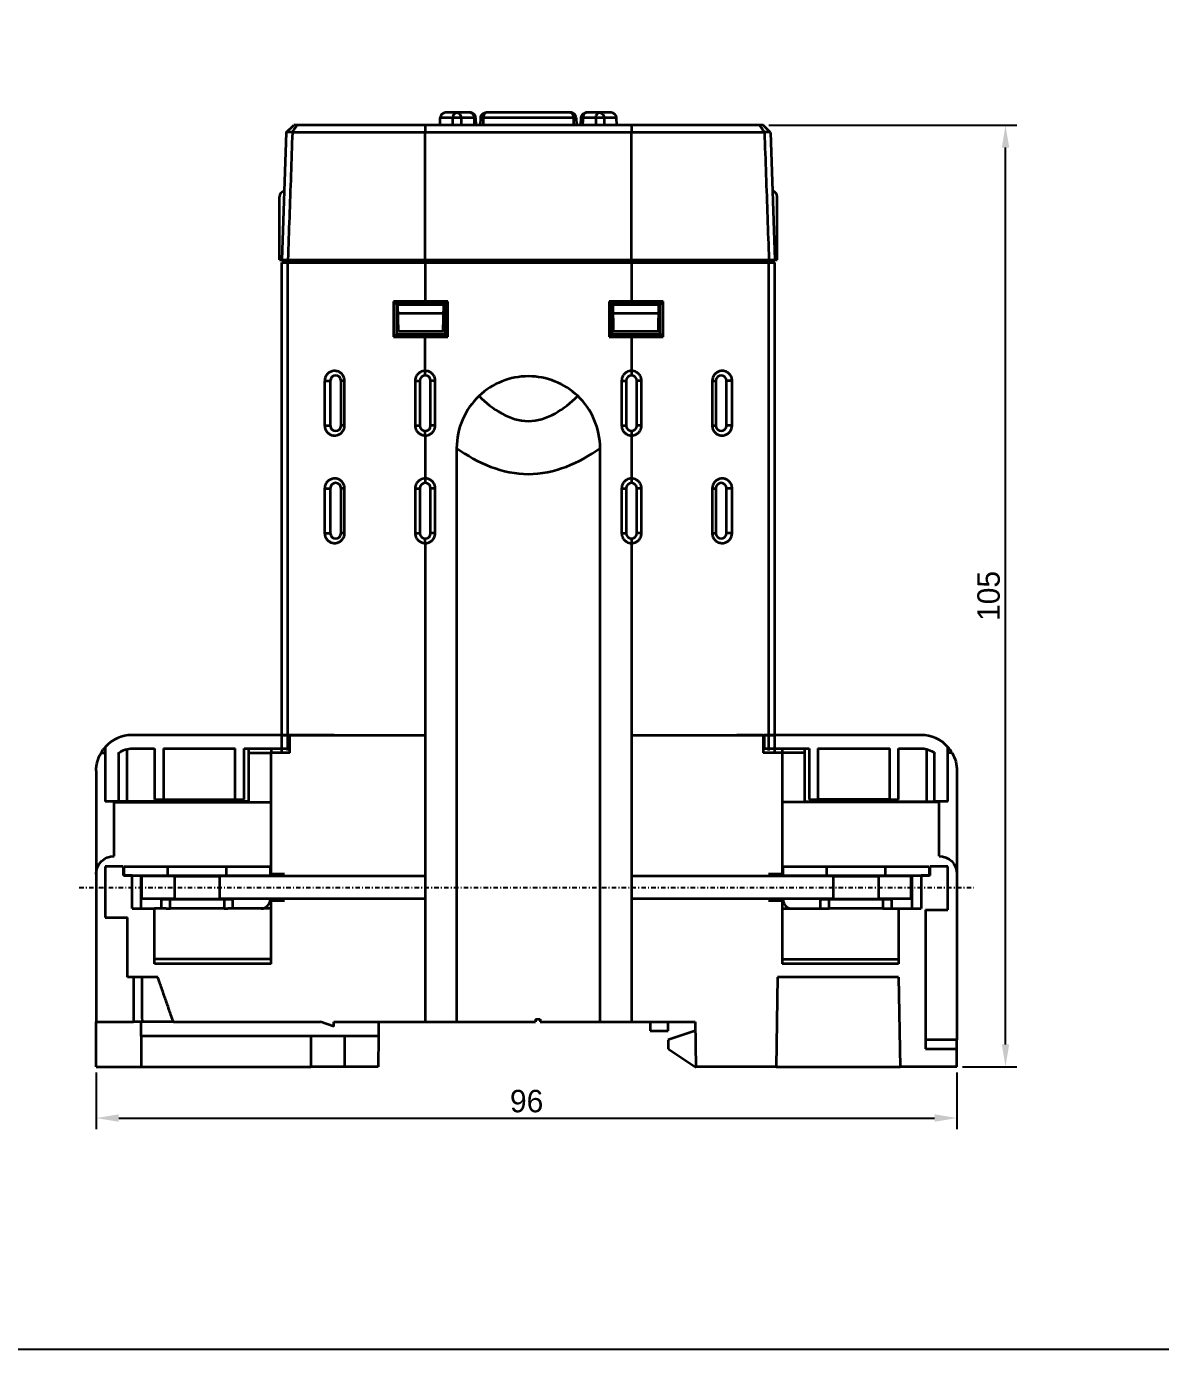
# Model space of a CAD drawing. Header units: millimetres. Extents: x 46 to 886, y 51 to 632.
# Drawn here: x 602.6 to 729.1, y 50.7 to 198.3 of the extents above; entities that cross this region are included whole.
import ezdxf

# ---------------------------------------------------------------- set-up
doc = ezdxf.new("R2010")
doc.units = ezdxf.units.MM
doc.linetypes.add('CENTER', pattern=[2, 1.25, -0.25, 0.25, -0.25])
doc.linetypes.add('DASHDOT', pattern=[1, 0.5, -0.25, 0, -0.25])
for name, color, linetype in [('1', 1, 'CENTER'), ('3', 3, 'Continuous'), ('4', 133, 'Continuous'), ('55', 5, 'Continuous')]:
    doc.layers.add(name, color=color, linetype=linetype)
doc.styles.get("Standard").update_dxf_attribs({"font": 'BareunDotumPro1.ttf'})
doc.dimstyles.new('ISO-25', dxfattribs={"dimtxt": 2.5, "dimasz": 2.5, "dimexe": 1.25, "dimexo": 0.625, "dimtad": 1, "dimtxsty": 'Standard', "dimcen": 2.5, "dimadec": 0, "dimazin": 0, "dimtfac": 1, "dimtmove": 0, "dimatfit": 3, "dimfxl": 0, "dimarcsym": 0})

# ---------------------------------------------------------------- blocks, each defined once
blk = doc.blocks.new('*D23')
at = {"color": 0, "lineweight": -2}
for p, q in [((610.4, 81.63), (610.4, 75.29)), ((706.4, 81.63), (706.4, 75.29)), ((612.9, 76.54), (703.9, 76.54))]:
    blk.add_line(p, q, dxfattribs=at)
at = {"color": 0}
for points in [[(612.9, 76.96), (612.9, 76.13), (610.4, 76.54)], [(703.9, 76.13), (703.9, 76.96), (706.4, 76.54)]]:
    blk.add_solid(points, dxfattribs=at)
at = {"layer": 'Defpoints', "color": 0}
for p in [(610.4, 82.26), (706.4, 82.26), (706.4, 76.54)]:
    blk.add_point(p, dxfattribs=at)
at = {"color": 0, "insert": (658.4, 78.42), "char_height": 2.5, "attachment_point": 5}
blk.add_mtext('96', dxfattribs=at)
blk = doc.blocks.new('*D24')
at = {"color": 0, "lineweight": -2}
for p, q in [((685.4, 187.26), (713.06, 187.26)), ((711.81, 84.76), (711.81, 184.76)), ((707.02, 82.26), (713.06, 82.26))]:
    blk.add_line(p, q, dxfattribs=at)
at = {"color": 0}
for points in [[(712.23, 184.76), (711.4, 184.76), (711.81, 187.26)], [(711.4, 84.76), (712.23, 84.76), (711.81, 82.26)]]:
    blk.add_solid(points, dxfattribs=at)
at = {"layer": 'Defpoints', "color": 0}
for p in [(684.77, 187.26), (711.81, 187.26), (706.4, 82.26)]:
    blk.add_point(p, dxfattribs=at)
at = {"color": 0, "insert": (709.94, 134.76), "char_height": 2.5, "attachment_point": 5, "rotation": 90}
blk.add_mtext('105', dxfattribs=at)

msp = doc.modelspace()

# ---------------------------------------------------------------- linework, layer by layer
at = {"color": 0, "linetype": 'ByBlock', "lineweight": 35}
for p, q in [((648.748, 187.256), (648.769, 188.072)), ((650.15, 188.072), (648.769, 188.072)), ((652.104, 188.656), (649.369, 188.656)), ((652.528, 188.072), (651.089, 188.072)), ((652.703, 188.075), (652.729, 187.256)), ((653.246, 187.256), (653.28, 188.081)), ((663.619, 188.072), (653.573, 188.072)), ((663.312, 188.656), (653.88, 188.656)), ((663.912, 188.081), (663.946, 187.256)), ((664.463, 187.256), (664.489, 188.075)), ((666.103, 188.072), (664.664, 188.072)), ((667.823, 188.656), (665.088, 188.656)), ((668.423, 188.072), (667.042, 188.072)), ((668.444, 187.256), (668.423, 188.072)), ((631.592, 186.457), (631.096, 172.256)), ((631.592, 186.457), (632.42, 187.256)), ((632.27, 186.463), (631.592, 186.463)), ((684.922, 186.457), (632.27, 186.457)), ((684.772, 187.256), (632.42, 187.256)), ((647.096, 172.256), (647.101, 186.457)), ((647.101, 187.256), (647.101, 186.457)), ((670.091, 187.256), (670.091, 186.457)), ((670.096, 172.256), (670.091, 186.457)), ((685.6, 186.457), (684.772, 187.256)), ((685.6, 186.463), (684.922, 186.463)), ((685.6, 186.457), (686.096, 172.256)), ((630.846, 172.256), (630.846, 179.256)), ((686.346, 172.256), (686.346, 179.256)), ((630.846, 172.256), (686.346, 172.256)), ((631.096, 171.956), (686.096, 171.956)), ((631.096, 117.256), (631.096, 171.956)), ((631.596, 172.256), (631.596, 171.956)), ((631.768, 117.525), (631.768, 171.956)), ((647.096, 171.956), (647.096, 167.606)), ((647.101, 172.256), (647.101, 171.956)), ((670.091, 172.256), (670.091, 171.956)), ((670.096, 171.956), (670.096, 167.306)), ((685.424, 117.525), (685.424, 171.956)), ((685.596, 172.256), (685.596, 171.956)), ((686.096, 117.256), (686.096, 171.956)), ((643.568, 167.606), (643.568, 163.656)), ((647.096, 167.606), (643.568, 167.606)), ((649.296, 167.306), (643.869, 167.306)), ((643.896, 167.306), (643.896, 163.956)), ((644.096, 164.256), (644.043, 167.309)), ((644.044, 167.256), (649.148, 167.256)), ((647.096, 167.606), (647.103, 167.306)), ((649.596, 167.606), (647.096, 167.606)), ((649.096, 164.256), (649.149, 167.309)), ((649.296, 167.306), (649.596, 167.606)), ((649.296, 163.956), (649.296, 167.306)), ((649.596, 163.656), (649.596, 167.606)), ((667.896, 167.306), (667.596, 167.606)), ((667.596, 167.606), (667.596, 163.656)), ((670.096, 167.606), (667.596, 167.606)), ((673.323, 167.306), (667.896, 167.306)), ((667.896, 167.306), (667.896, 163.956)), ((668.096, 164.256), (668.043, 167.309)), ((668.044, 167.256), (673.148, 167.256)), ((673.624, 167.606), (670.096, 167.606)), ((673.096, 164.256), (673.149, 167.309)), ((673.296, 163.956), (673.296, 167.306)), ((673.624, 163.656), (673.624, 167.606)), ((649.131, 166.256), (644.061, 166.256)), ((673.131, 166.256), (668.061, 166.256)), ((643.869, 163.956), (649.296, 163.956)), ((649.096, 164.256), (644.096, 164.256)), ((647.096, 159.356), (647.096, 163.956)), ((649.296, 163.956), (649.596, 163.656)), ((667.896, 163.956), (667.596, 163.656)), ((667.896, 163.956), (673.323, 163.956)), ((673.096, 164.256), (668.096, 164.256)), ((670.096, 163.656), (670.089, 163.956)), ((643.568, 163.656), (647.096, 163.656)), ((647.096, 163.656), (649.596, 163.656)), ((667.596, 163.656), (670.096, 163.656)), ((670.096, 163.656), (670.096, 159.856)), ((670.096, 163.656), (673.624, 163.656)), ((670.096, 159.856), (670.096, 159.356)), ((635.873, 158.756), (635.873, 153.756)), ((635.873, 158.756), (636.496, 158.756)), ((636.496, 158.756), (636.496, 153.756)), ((637.696, 153.756), (637.696, 158.756)), ((638.095, 158.756), (637.696, 158.756)), ((638.095, 153.756), (638.095, 158.756)), ((645.974, 158.756), (645.974, 153.756)), ((645.974, 158.756), (646.496, 158.756)), ((646.496, 158.756), (646.496, 153.756)), ((647.696, 153.756), (647.696, 158.756)), ((648.196, 158.756), (647.696, 158.756)), ((648.196, 153.756), (648.196, 158.756)), ((668.996, 158.756), (668.996, 153.756)), ((668.996, 158.756), (669.496, 158.756)), ((669.496, 158.756), (669.496, 153.756)), ((670.696, 153.756), (670.696, 158.756)), ((671.218, 158.756), (670.696, 158.756)), ((671.218, 153.756), (671.218, 158.756)), ((679.097, 158.756), (679.097, 153.756)), ((679.097, 158.756), (679.496, 158.756)), ((679.496, 158.756), (679.496, 153.756)), ((680.696, 153.756), (680.696, 158.756)), ((681.319, 158.756), (680.696, 158.756)), ((681.319, 153.756), (681.319, 158.756)), ((635.873, 153.756), (636.496, 153.756)), ((638.095, 153.756), (637.696, 153.756)), ((645.974, 153.756), (646.496, 153.756)), ((648.196, 153.756), (647.696, 153.756)), ((668.996, 153.756), (669.496, 153.756)), ((671.218, 153.756), (670.696, 153.756)), ((679.097, 153.756), (679.496, 153.756)), ((681.319, 153.756), (680.696, 153.756)), ((647.096, 152.656), (647.096, 153.156)), ((647.096, 152.656), (647.096, 147.356)), ((670.096, 153.156), (670.096, 147.856)), ((650.596, 151.256), (650.596, 87.256)), ((666.596, 87.256), (666.596, 151.256)), ((670.096, 147.856), (670.096, 147.356)), ((635.873, 146.756), (635.873, 141.756)), ((635.873, 146.756), (636.496, 146.756)), ((636.496, 146.756), (636.496, 141.756)), ((637.696, 141.756), (637.696, 146.756)), ((638.095, 146.756), (637.696, 146.756)), ((638.095, 141.756), (638.095, 146.756)), ((645.974, 146.756), (645.974, 141.756)), ((645.974, 146.756), (646.496, 146.756)), ((646.496, 146.756), (646.496, 141.756)), ((647.696, 141.756), (647.696, 146.756)), ((648.196, 146.756), (647.696, 146.756)), ((648.196, 141.756), (648.196, 146.756)), ((668.996, 146.756), (668.996, 141.756)), ((668.996, 146.756), (669.496, 146.756)), ((669.496, 146.756), (669.496, 141.756)), ((670.696, 141.756), (670.696, 146.756)), ((671.218, 146.756), (670.696, 146.756)), ((671.218, 141.756), (671.218, 146.756)), ((679.097, 146.756), (679.097, 141.756)), ((679.097, 146.756), (679.496, 146.756)), ((679.496, 146.756), (679.496, 141.756)), ((680.696, 141.756), (680.696, 146.756)), ((681.319, 146.756), (680.696, 146.756)), ((681.319, 141.756), (681.319, 146.756)), ((635.873, 141.756), (636.496, 141.756)), ((638.095, 141.756), (637.696, 141.756)), ((645.974, 141.756), (646.496, 141.756)), ((648.196, 141.756), (647.696, 141.756)), ((668.996, 141.756), (669.496, 141.756)), ((671.218, 141.756), (670.696, 141.756)), ((679.097, 141.756), (679.496, 141.756)), ((681.319, 141.756), (680.696, 141.756)), ((647.096, 140.656), (647.096, 141.156)), ((647.096, 140.656), (647.096, 87.256)), ((670.096, 141.156), (670.096, 87.256)), ((631.096, 119.256), (647.096, 119.256)), ((670.096, 119.256), (686.096, 119.256)), ((615.496, 101.006), (615.496, 103.506)), ((619.146, 103.506), (615.496, 103.506)), ((619.146, 101.006), (619.146, 103.506)), ((619.146, 103.506), (621.646, 103.506)), ((621.646, 103.506), (624.146, 103.506)), ((624.146, 103.506), (624.146, 101.006)), ((647.096, 103.506), (624.146, 103.506)), ((692.646, 103.506), (670.096, 103.506)), ((692.646, 101.006), (692.646, 103.506)), ((692.646, 103.506), (695.146, 103.506)), ((695.146, 103.506), (697.646, 103.506)), ((701.296, 103.506), (697.646, 103.506)), ((697.646, 103.506), (697.646, 101.006)), ((701.296, 101.006), (701.296, 103.506)), ((619.146, 101.006), (615.496, 101.006)), ((619.146, 101.006), (621.646, 101.006)), ((621.646, 101.006), (624.146, 101.006)), ((647.096, 101.006), (624.146, 101.006)), ((692.646, 101.006), (670.096, 101.006)), ((692.646, 101.006), (695.146, 101.006)), ((695.146, 101.006), (697.646, 101.006)), ((701.296, 101.006), (697.646, 101.006))]:
    msp.add_line(p, q, dxfattribs=at)
msp.add_lwpolyline([(46.411, 631.769), (886.327, 631.769), (886.327, 50.731), (46.411, 50.731)], close=True)
for centre, radius, start, end in [((649.369, 188.056), 0.6, 90, 178.5), ((667.823, 188.056), 0.6, 1.5, 90), ((631.546, 179.256), 0.7, 105.06861, 180), ((685.646, 179.256), 0.7, 0, 74.93139), ((637.096, 158.756), 0.6, 0, 180), ((647.096, 158.756), 0.6, 0, 180), ((670.096, 158.756), 0.6, 0, 180), ((680.096, 158.756), 0.6, 0, 180), ((637.096, 153.756), 0.6, 180, 0), ((647.096, 153.756), 0.6, 180, 0), ((670.096, 153.756), 0.6, 180, 0), ((680.096, 153.756), 0.6, 180, 0), ((637.096, 146.756), 0.6, 0, 180), ((647.096, 146.756), 0.6, 0, 180), ((670.096, 146.756), 0.6, 0, 180), ((680.096, 146.756), 0.6, 0, 180), ((637.096, 141.756), 0.6, 180, 0), ((647.096, 141.756), 0.6, 180, 0), ((670.096, 141.756), 0.6, 180, 0), ((680.096, 141.756), 0.6, 180, 0)]:
    msp.add_arc(centre, radius, start, end, dxfattribs=at)
for points in [[(650.15, 188.072), (650.149, 187.8), (650.148, 187.528), (650.146, 187.256)], [(651.089, 188.072), (651.088, 187.8), (651.087, 187.528), (651.085, 187.256)], [(652.528, 188.072), (652.536, 187.8), (652.545, 187.528), (652.554, 187.256)], [(653.573, 188.072), (653.561, 187.8), (653.549, 187.528), (653.537, 187.256)], [(663.619, 188.072), (663.631, 187.8), (663.643, 187.528), (663.655, 187.256)], [(663.886, 188.232), (663.877, 188.259), (663.867, 188.285), (663.855, 188.311)], [(664.513, 188.227), (664.521, 188.254), (664.532, 188.281), (664.543, 188.307)], [(664.575, 188.367), (664.591, 188.392), (664.608, 188.416), (664.626, 188.439)], [(664.664, 188.072), (664.656, 187.8), (664.647, 187.528), (664.638, 187.256)], [(666.103, 188.072), (666.104, 187.8), (666.105, 187.528), (666.107, 187.256)], [(667.042, 188.072), (667.043, 187.8), (667.044, 187.528), (667.046, 187.256)], [(653.093, 157.063), (652.312, 156.323), (651.039, 154.506), (650.596, 152.332), (650.596, 151.256)], [(653.093, 157.063), (654.534, 155.592), (658.596, 152.92), (662.658, 155.592), (664.099, 157.063)], [(666.596, 151.256), (666.596, 152.332), (666.153, 154.506), (664.88, 156.323), (664.099, 157.063)], [(650.596, 151.256), (652.891, 149.588), (658.596, 147.11), (664.301, 149.588), (666.596, 151.256)]]:
    msp.add_open_spline(points, degree=3, dxfattribs=at)
for points, knots in [([(650.665, 188.656), (650.62, 188.656), (650.527, 188.642), (650.4, 188.579), (650.292, 188.48), (650.212, 188.356), (650.163, 188.216), (650.151, 188.119), (650.15, 188.072)], [0, 0, 0, 0, 0.1362438, 0.27555215, 0.4202648, 0.56889873, 0.71616644, 0.85939692, 0.85939692, 0.85939692, 0.85939692]), ([(651.089, 188.072), (651.048, 188.074), (650.959, 188.077), (650.819, 188.08), (650.669, 188.082), (650.518, 188.082), (650.377, 188.08), (650.255, 188.077), (650.182, 188.074), (650.15, 188.072)], [0, 0, 0, 0, 0.1233847, 0.26687139, 0.42090585, 0.57515141, 0.71928332, 0.84362951, 0.93994839, 0.93994839, 0.93994839, 0.93994839]), ([(650.665, 188.656), (650.703, 188.656), (650.781, 188.641), (650.886, 188.577), (650.974, 188.478), (651.039, 188.353), (651.079, 188.215), (651.089, 188.119), (651.089, 188.072)], [0, 0, 0, 0, 0.11270935, 0.23244214, 0.36365291, 0.50497, 0.64955074, 0.79241549, 0.79241549, 0.79241549, 0.79241549]), ([(652.104, 188.656), (652.14, 188.656), (652.216, 188.642), (652.319, 188.58), (652.407, 188.485), (652.473, 188.363), (652.516, 188.223), (652.527, 188.123), (652.528, 188.072)], [0, 0, 0, 0, 0.10995731, 0.22654428, 0.35372959, 0.4924069, 0.64012642, 0.79246253, 0.79246253, 0.79246253, 0.79246253]), ([(652.703, 188.075), (652.702, 188.126), (652.685, 188.229), (652.622, 188.371), (652.526, 188.492), (652.401, 188.585), (652.258, 188.643), (652.155, 188.656), (652.104, 188.656)], [0, 0, 0, 0, 0.15361297, 0.30706427, 0.46046824, 0.61376785, 0.76720807, 0.92080542, 0.92080542, 0.92080542, 0.92080542]), ([(652.703, 188.075), (652.709, 188.081), (652.651, 188.069), (652.619, 188.078), (652.558, 188.073), (652.528, 188.072)], [0, 0, 0, 0, 0.02390993, 0.08355492, 0.17546587, 0.17546587, 0.17546587, 0.17546587]), ([(653.28, 188.081), (653.283, 188.132), (653.3, 188.234), (653.363, 188.374), (653.46, 188.494), (653.584, 188.586), (653.727, 188.643), (653.829, 188.656), (653.88, 188.656)], [0, 0, 0, 0, 0.15252289, 0.30494672, 0.45734734, 0.60968183, 0.76210249, 0.91461845, 0.91461845, 0.91461845, 0.91461845]), ([(653.573, 188.072), (653.533, 188.073), (653.461, 188.075), (653.368, 188.083), (653.315, 188.076), (653.285, 188.085), (653.28, 188.081)], [0, 0, 0, 0, 0.1221673, 0.21549198, 0.27375938, 0.2930552, 0.2930552, 0.2930552, 0.2930552]), ([(653.88, 188.656), (653.852, 188.656), (653.792, 188.639), (653.717, 188.572), (653.655, 188.474), (653.609, 188.351), (653.581, 188.214), (653.574, 188.119), (653.573, 188.072)], [0, 0, 0, 0, 0.08272981, 0.17898447, 0.29513429, 0.42873459, 0.57057774, 0.71307655, 0.71307655, 0.71307655, 0.71307655]), ([(663.312, 188.656), (663.34, 188.656), (663.4, 188.639), (663.475, 188.572), (663.537, 188.474), (663.583, 188.351), (663.611, 188.214), (663.618, 188.119), (663.619, 188.072)], [0, 0, 0, 0, 0.08272935, 0.17898362, 0.29513335, 0.42873384, 0.57057733, 0.71307656, 0.71307656, 0.71307656, 0.71307656]), ([(663.912, 188.081), (663.909, 188.132), (663.892, 188.234), (663.829, 188.374), (663.732, 188.494), (663.608, 188.586), (663.465, 188.643), (663.363, 188.656), (663.312, 188.656)], [0, 0, 0, 0, 0.15252293, 0.30494675, 0.45734737, 0.60968184, 0.7621025, 0.91461845, 0.91461845, 0.91461845, 0.91461845]), ([(663.912, 188.081), (663.906, 188.085), (663.877, 188.076), (663.824, 188.083), (663.731, 188.075), (663.659, 188.073), (663.619, 188.072)], [0, 0, 0, 0, 0.01929018, 0.07755288, 0.17086862, 0.29305515, 0.29305515, 0.29305515, 0.29305515]), ([(664.664, 188.072), (664.634, 188.073), (664.573, 188.078), (664.541, 188.069), (664.483, 188.081), (664.489, 188.075)], [0, 0, 0, 0, 0.09189576, 0.15154966, 0.17546559, 0.17546559, 0.17546559, 0.17546559]), ([(664.489, 188.075), (664.49, 188.126), (664.507, 188.229), (664.57, 188.371), (664.666, 188.492), (664.791, 188.585), (664.934, 188.643), (665.037, 188.656), (665.088, 188.656)], [0, 0, 0, 0, 0.15361284, 0.30706417, 0.46046817, 0.6137678, 0.76720805, 0.92080542, 0.92080542, 0.92080542, 0.92080542]), ([(665.088, 188.656), (665.052, 188.656), (664.976, 188.642), (664.873, 188.58), (664.785, 188.485), (664.719, 188.363), (664.676, 188.223), (664.665, 188.123), (664.664, 188.072)], [0, 0, 0, 0, 0.10995726, 0.22654436, 0.35372959, 0.49240683, 0.64012653, 0.79246253, 0.79246253, 0.79246253, 0.79246253]), ([(666.527, 188.656), (666.489, 188.656), (666.411, 188.641), (666.306, 188.577), (666.218, 188.478), (666.153, 188.353), (666.113, 188.215), (666.103, 188.119), (666.103, 188.072)], [0, 0, 0, 0, 0.11270879, 0.23244124, 0.36365203, 0.50496935, 0.64955037, 0.7924155, 0.7924155, 0.7924155, 0.7924155]), ([(667.042, 188.072), (667.01, 188.074), (666.937, 188.077), (666.815, 188.08), (666.674, 188.082), (666.523, 188.082), (666.373, 188.08), (666.233, 188.077), (666.144, 188.074), (666.103, 188.072)], [0, 0, 0, 0, 0.09629911, 0.22064673, 0.36477543, 0.51902036, 0.67305686, 0.81654017, 0.93994838, 0.93994838, 0.93994838, 0.93994838]), ([(666.527, 188.656), (666.572, 188.656), (666.664, 188.642), (666.792, 188.579), (666.9, 188.48), (666.98, 188.356), (667.029, 188.216), (667.041, 188.119), (667.042, 188.072)], [0, 0, 0, 0, 0.13624454, 0.27555328, 0.42026591, 0.56889954, 0.71616687, 0.85939691, 0.85939691, 0.85939691, 0.85939691]), ([(632.27, 186.457), (632.214, 184.877), (632.102, 181.719), (631.935, 176.986), (631.823, 173.832), (631.767, 172.256)], [0, 0, 0, 0, 4.7419163, 9.4795852, 14.2093843, 14.2093843, 14.2093843, 14.2093843]), ([(632.27, 186.457), (632.327, 186.542), (632.431, 186.724), (632.611, 186.985), (632.727, 187.166), (632.787, 187.256)], [0, 0, 0, 0, 0.30801006, 0.62672901, 0.95240283, 0.95240283, 0.95240283, 0.95240283]), ([(684.922, 186.457), (684.865, 186.542), (684.761, 186.724), (684.581, 186.985), (684.465, 187.166), (684.405, 187.256)], [0, 0, 0, 0, 0.30801502, 0.62673392, 0.95240282, 0.95240282, 0.95240282, 0.95240282]), ([(684.922, 186.457), (684.978, 184.877), (685.09, 181.719), (685.257, 176.986), (685.369, 173.832), (685.425, 172.256)], [0, 0, 0, 0, 4.7419161, 9.479585, 14.2093843, 14.2093843, 14.2093843, 14.2093843]), ([(643.869, 167.306), (643.836, 167.339), (643.769, 167.406), (643.669, 167.506), (643.602, 167.573), (643.568, 167.606)], [0, 0, 0, 0, 0.1411922, 0.28284437, 0.4249228, 0.4249228, 0.4249228, 0.4249228]), ([(673.323, 167.306), (673.356, 167.339), (673.423, 167.406), (673.523, 167.506), (673.59, 167.573), (673.624, 167.606)], [0, 0, 0, 0, 0.14119249, 0.28284495, 0.42492348, 0.42492348, 0.42492348, 0.42492348]), ([(643.869, 163.956), (643.836, 163.923), (643.769, 163.856), (643.669, 163.756), (643.602, 163.69), (643.568, 163.656)], [0, 0, 0, 0, 0.1411922, 0.28284437, 0.4249228, 0.4249228, 0.4249228, 0.4249228]), ([(673.323, 163.956), (673.356, 163.923), (673.423, 163.856), (673.523, 163.756), (673.59, 163.69), (673.624, 163.656)], [0, 0, 0, 0, 0.14119249, 0.28284495, 0.42492348, 0.42492348, 0.42492348, 0.42492348]), ([(638.095, 158.756), (638.095, 158.83), (638.075, 159.023), (637.96, 159.322), (637.724, 159.603), (637.411, 159.792), (637.059, 159.872), (636.699, 159.839), (636.364, 159.693), (636.092, 159.445), (635.917, 159.127), (635.874, 158.885), (635.873, 158.763), (635.873, 158.756)], [0, 0, 0, 0, 0.2221324, 0.5783093, 0.9430485, 1.3031694, 1.6558879, 2.0089427, 2.3693972, 2.7348392, 3.093664, 3.4376325, 3.4587044, 3.4587044, 3.4587044, 3.4587044]), ([(647.096, 159.856), (647.005, 159.857), (646.817, 159.836), (646.543, 159.732), (646.299, 159.552), (646.113, 159.318), (645.999, 159.045), (645.975, 158.853), (645.974, 158.756)], [0, 0, 0, 0, 0.2726555, 0.5629083, 0.8670848, 1.1698951, 1.4503594, 1.7425563, 1.7425563, 1.7425563, 1.7425563]), ([(648.196, 158.756), (648.196, 158.869), (648.159, 159.103), (647.996, 159.423), (647.737, 159.673), (647.425, 159.824), (647.202, 159.856), (647.096, 159.856)], [0, 0, 0, 0, 0.3394546, 0.6970018, 1.0580584, 1.40182, 1.72069, 1.72069, 1.72069, 1.72069]), ([(670.096, 159.856), (670.007, 159.856), (669.822, 159.833), (669.553, 159.728), (669.315, 159.548), (669.132, 159.314), (669.022, 159.043), (668.996, 158.853), (668.996, 158.756)], [0, 0, 0, 0, 0.2677824, 0.5535008, 0.8538571, 1.1538191, 1.4325805, 1.7229137, 1.7229137, 1.7229137, 1.7229137]), ([(671.218, 158.756), (671.218, 158.85), (671.193, 159.045), (671.077, 159.321), (670.886, 159.56), (670.641, 159.735), (670.371, 159.837), (670.186, 159.857), (670.096, 159.856)], [0, 0, 0, 0, 0.2825949, 0.5802685, 0.8871319, 1.1892516, 1.4733925, 1.7425521, 1.7425521, 1.7425521, 1.7425521]), ([(681.319, 158.756), (681.319, 158.831), (681.299, 159.025), (681.183, 159.325), (680.946, 159.605), (680.633, 159.793), (680.28, 159.873), (679.92, 159.838), (679.585, 159.691), (679.313, 159.441), (679.14, 159.123), (679.098, 158.882), (679.097, 158.762), (679.097, 158.756)], [0, 0, 0, 0, 0.2251407, 0.5816542, 0.9460881, 1.3059673, 1.6587, 2.0119067, 2.3730002, 2.7392613, 3.0978757, 3.4403777, 3.45869, 3.45869, 3.45869, 3.45869]), ([(658.596, 159.256), (657.591, 159.256), (655.561, 158.87), (653.823, 157.754), (653.093, 157.063)], [0, 0, 0, 0, 3.0161978, 6.0323957, 6.0323957, 6.0323957, 6.0323957]), ([(664.099, 157.063), (663.369, 157.754), (661.631, 158.87), (659.601, 159.256), (658.596, 159.256)], [0, 0, 0, 0, 3.0161978, 6.0323957, 6.0323957, 6.0323957, 6.0323957]), ([(635.873, 153.756), (635.873, 153.681), (635.893, 153.487), (636.009, 153.187), (636.246, 152.907), (636.559, 152.719), (636.912, 152.64), (637.272, 152.674), (637.607, 152.821), (637.879, 153.071), (638.052, 153.389), (638.094, 153.63), (638.095, 153.75), (638.095, 153.756)], [0, 0, 0, 0, 0.2251407, 0.5816542, 0.9460881, 1.3059673, 1.6587, 2.0119067, 2.3730002, 2.7392613, 3.0978757, 3.4403777, 3.45869, 3.45869, 3.45869, 3.45869]), ([(645.974, 153.756), (645.974, 153.662), (645.999, 153.467), (646.115, 153.191), (646.306, 152.951), (646.552, 152.777), (646.821, 152.675), (647.006, 152.655), (647.096, 152.656)], [0, 0, 0, 0, 0.2829679, 0.5808845, 0.8878608, 1.1902012, 1.4736991, 1.7425545, 1.7425545, 1.7425545, 1.7425545]), ([(647.096, 152.656), (647.185, 152.656), (647.371, 152.679), (647.639, 152.784), (647.878, 152.964), (648.06, 153.198), (648.17, 153.469), (648.196, 153.659), (648.196, 153.756)], [0, 0, 0, 0, 0.2682515, 0.5544854, 0.8547426, 1.1540319, 1.4327726, 1.7229039, 1.7229039, 1.7229039, 1.7229039]), ([(668.996, 153.756), (668.996, 153.662), (669.021, 153.469), (669.134, 153.194), (669.321, 152.955), (669.562, 152.78), (669.826, 152.677), (670.008, 152.656), (670.096, 152.656)], [0, 0, 0, 0, 0.2815, 0.5773614, 0.8813421, 1.1797974, 1.4587865, 1.7229143, 1.7229143, 1.7229143, 1.7229143]), ([(670.096, 152.656), (670.187, 152.655), (670.376, 152.677), (670.65, 152.78), (670.893, 152.96), (671.079, 153.195), (671.192, 153.467), (671.216, 153.659), (671.218, 153.756)], [0, 0, 0, 0, 0.2731157, 0.5638772, 0.8679502, 1.1700932, 1.4505533, 1.7425462, 1.7425462, 1.7425462, 1.7425462]), ([(679.097, 153.756), (679.097, 153.682), (679.117, 153.489), (679.232, 153.19), (679.468, 152.909), (679.781, 152.72), (680.133, 152.64), (680.493, 152.673), (680.828, 152.819), (681.1, 153.067), (681.275, 153.385), (681.318, 153.627), (681.319, 153.749), (681.319, 153.756)], [0, 0, 0, 0, 0.2221324, 0.5783093, 0.9430485, 1.3031694, 1.6558879, 2.0089427, 2.3693972, 2.7348392, 3.093664, 3.4376325, 3.4587044, 3.4587044, 3.4587044, 3.4587044]), ([(638.095, 146.756), (638.095, 146.83), (638.075, 147.023), (637.96, 147.322), (637.724, 147.603), (637.411, 147.792), (637.059, 147.872), (636.699, 147.839), (636.364, 147.693), (636.092, 147.445), (635.917, 147.127), (635.874, 146.885), (635.873, 146.763), (635.873, 146.756)], [0, 0, 0, 0, 0.2221324, 0.5783093, 0.9430485, 1.3031694, 1.6558879, 2.0089427, 2.3693972, 2.7348392, 3.093664, 3.4376325, 3.4587044, 3.4587044, 3.4587044, 3.4587044]), ([(647.096, 147.856), (647.005, 147.857), (646.817, 147.836), (646.543, 147.732), (646.299, 147.552), (646.113, 147.318), (645.999, 147.045), (645.975, 146.853), (645.974, 146.756)], [0, 0, 0, 0, 0.2726555, 0.5629083, 0.8670848, 1.1698951, 1.4503594, 1.7425563, 1.7425563, 1.7425563, 1.7425563]), ([(648.196, 146.756), (648.196, 146.869), (648.159, 147.103), (647.996, 147.423), (647.737, 147.673), (647.425, 147.824), (647.202, 147.856), (647.096, 147.856)], [0, 0, 0, 0, 0.3394546, 0.6970018, 1.0580584, 1.40182, 1.72069, 1.72069, 1.72069, 1.72069]), ([(670.096, 147.856), (670.007, 147.856), (669.822, 147.833), (669.553, 147.728), (669.315, 147.548), (669.132, 147.314), (669.022, 147.043), (668.996, 146.853), (668.996, 146.756)], [0, 0, 0, 0, 0.2677824, 0.5535008, 0.8538571, 1.1538191, 1.4325805, 1.7229137, 1.7229137, 1.7229137, 1.7229137]), ([(671.218, 146.756), (671.218, 146.85), (671.193, 147.045), (671.077, 147.321), (670.886, 147.56), (670.641, 147.735), (670.371, 147.837), (670.186, 147.857), (670.096, 147.856)], [0, 0, 0, 0, 0.2825949, 0.5802685, 0.8871319, 1.1892516, 1.4733925, 1.7425521, 1.7425521, 1.7425521, 1.7425521]), ([(681.319, 146.756), (681.319, 146.831), (681.299, 147.025), (681.183, 147.325), (680.946, 147.605), (680.633, 147.793), (680.28, 147.873), (679.92, 147.838), (679.585, 147.691), (679.313, 147.441), (679.14, 147.123), (679.098, 146.882), (679.097, 146.762), (679.097, 146.756)], [0, 0, 0, 0, 0.2251407, 0.5816542, 0.9460881, 1.3059673, 1.6587, 2.0119067, 2.3730002, 2.7392613, 3.0978757, 3.4403777, 3.45869, 3.45869, 3.45869, 3.45869]), ([(635.873, 141.756), (635.873, 141.681), (635.893, 141.487), (636.009, 141.187), (636.246, 140.907), (636.559, 140.719), (636.912, 140.64), (637.272, 140.674), (637.607, 140.821), (637.879, 141.071), (638.052, 141.389), (638.094, 141.63), (638.095, 141.75), (638.095, 141.756)], [0, 0, 0, 0, 0.2251407, 0.5816542, 0.9460881, 1.3059673, 1.6587, 2.0119067, 2.3730002, 2.7392613, 3.0978757, 3.4403777, 3.45869, 3.45869, 3.45869, 3.45869]), ([(645.974, 141.756), (645.974, 141.662), (645.999, 141.467), (646.115, 141.191), (646.306, 140.951), (646.552, 140.777), (646.821, 140.675), (647.006, 140.655), (647.096, 140.656)], [0, 0, 0, 0, 0.2829679, 0.5808845, 0.8878608, 1.1902012, 1.4736991, 1.7425545, 1.7425545, 1.7425545, 1.7425545]), ([(647.096, 140.656), (647.185, 140.656), (647.371, 140.679), (647.639, 140.784), (647.878, 140.964), (648.06, 141.198), (648.17, 141.469), (648.196, 141.659), (648.196, 141.756)], [0, 0, 0, 0, 0.2682515, 0.5544854, 0.8547426, 1.1540319, 1.4327726, 1.7229039, 1.7229039, 1.7229039, 1.7229039]), ([(668.996, 141.756), (668.996, 141.662), (669.021, 141.469), (669.134, 141.194), (669.321, 140.955), (669.562, 140.78), (669.826, 140.677), (670.008, 140.656), (670.096, 140.656)], [0, 0, 0, 0, 0.2815, 0.5773614, 0.8813421, 1.1797974, 1.4587865, 1.7229143, 1.7229143, 1.7229143, 1.7229143]), ([(670.096, 140.656), (670.187, 140.655), (670.376, 140.677), (670.65, 140.78), (670.893, 140.96), (671.079, 141.195), (671.192, 141.467), (671.216, 141.659), (671.218, 141.756)], [0, 0, 0, 0, 0.2731157, 0.5638772, 0.8679502, 1.1700932, 1.4505533, 1.7425462, 1.7425462, 1.7425462, 1.7425462]), ([(679.097, 141.756), (679.097, 141.682), (679.117, 141.489), (679.232, 141.19), (679.468, 140.909), (679.781, 140.72), (680.133, 140.64), (680.493, 140.673), (680.828, 140.819), (681.1, 141.067), (681.275, 141.385), (681.318, 141.627), (681.319, 141.749), (681.319, 141.756)], [0, 0, 0, 0, 0.2221324, 0.5783093, 0.9430485, 1.3031694, 1.6558879, 2.0089427, 2.3693972, 2.7348392, 3.093664, 3.4376325, 3.4587044, 3.4587044, 3.4587044, 3.4587044])]:
    msp.add_open_spline(points, degree=3, knots=knots, dxfattribs=at)
at = {"layer": '1', "color": 0, "linetype": 'ByBlock', "lineweight": 35}
for p, q in [((612.887, 117.249), (612.896, 117.256)), ((703.896, 117.256), (703.905, 117.249)), ((613.496, 103.606), (613.496, 104.606)), ((613.496, 104.606), (618.396, 104.606)), ((613.496, 103.606), (618.396, 103.606)), ((618.396, 103.606), (618.396, 104.606)), ((624.896, 104.606), (624.896, 103.606)), ((624.896, 104.606), (629.796, 104.606)), ((624.896, 103.606), (629.796, 103.606)), ((629.796, 104.606), (629.796, 103.606)), ((629.796, 103.506), (629.796, 103.606)), ((686.996, 103.606), (686.996, 104.606)), ((686.996, 104.606), (691.896, 104.606)), ((686.996, 103.606), (691.896, 103.606)), ((686.996, 103.506), (686.996, 103.606)), ((691.896, 103.606), (691.896, 104.606)), ((698.396, 104.606), (698.396, 103.606)), ((698.396, 104.606), (703.296, 104.606)), ((698.396, 103.606), (703.296, 103.606)), ((703.296, 104.606), (703.296, 103.606)), ((617.646, 100.906), (617.646, 99.906)), ((618.646, 100.906), (617.646, 100.906)), ((618.646, 99.906), (618.646, 100.906)), ((624.646, 100.906), (618.646, 100.906)), ((624.646, 100.906), (624.646, 99.906)), ((625.646, 100.906), (624.646, 100.906)), ((625.646, 99.906), (625.646, 100.906)), ((629.796, 100.906), (629.796, 101.006)), ((686.996, 100.906), (686.996, 101.006)), ((691.146, 100.906), (691.146, 99.906)), ((692.146, 100.906), (691.146, 100.906)), ((692.146, 99.906), (692.146, 100.906)), ((698.146, 100.906), (692.146, 100.906)), ((698.146, 100.906), (698.146, 99.906)), ((699.146, 100.906), (698.146, 100.906)), ((699.146, 99.906), (699.146, 100.906)), ((618.21, 99.906), (618.646, 99.906)), ((624.646, 99.906), (618.646, 99.906)), ((624.646, 99.906), (625.082, 99.906)), ((691.71, 99.906), (692.146, 99.906)), ((698.146, 99.906), (692.146, 99.906)), ((698.146, 99.906), (698.582, 99.906))]:
    msp.add_line(p, q, dxfattribs=at)
at = {"layer": '1', "color": 1, "linetype": 'DASHDOT'}
msp.add_line((608.496, 102.256), (708.296, 102.256), dxfattribs=at)
at = {"layer": '1', "color": 0, "linetype": 'ByBlock', "lineweight": 35}
for centre, start, end in [((628.796, 100.906), 270, 0), ((687.996, 100.906), 180, 270)]:
    msp.add_arc(centre, 1, start, end, dxfattribs=at)
for points, knots in [([(618.389, 104.606), (618.394, 104.606), (618.398, 104.606), (618.403, 104.606), (618.407, 104.606), (618.467, 104.606), (618.591, 104.606), (618.715, 104.606), (618.9, 104.606), (619.13, 104.606), (619.36, 104.606), (619.643, 104.606), (619.953, 104.606), (620.264, 104.606), (620.611, 104.606), (620.967, 104.606), (621.189, 104.606), (621.418, 104.606), (621.646, 104.606)], [0, 0, 0, 0, 0.0065665, 0.0065665, 0.0065665, 0.2215752, 0.2215752, 0.2215752, 0.4365838, 0.4365838, 0.4365838, 0.6515924, 0.6515924, 0.6515924, 0.8666011, 0.8666011, 0.8666011, 1, 1, 1, 1]), ([(618.389, 103.606), (618.394, 103.606), (618.398, 103.606), (618.403, 103.606), (618.407, 103.606), (618.467, 103.606), (618.591, 103.606), (618.715, 103.606), (618.9, 103.606), (619.13, 103.606), (619.36, 103.606), (619.643, 103.606), (619.953, 103.606), (620.264, 103.606), (620.611, 103.606), (620.967, 103.606), (621.189, 103.606), (621.418, 103.606), (621.646, 103.606)], [0, 0, 0, 0, 0.0065665, 0.0065665, 0.0065665, 0.2215752, 0.2215752, 0.2215752, 0.4365838, 0.4365838, 0.4365838, 0.6515924, 0.6515924, 0.6515924, 0.8666011, 0.8666011, 0.8666011, 1, 1, 1, 1]), ([(621.646, 104.606), (622.01, 104.606), (622.379, 104.606), (622.722, 104.606), (623.065, 104.606), (623.392, 104.606), (623.676, 104.606), (623.96, 104.606), (624.209, 104.606), (624.402, 104.606), (624.595, 104.606), (624.737, 104.606), (624.817, 104.606), (624.869, 104.606), (624.893, 104.606), (624.898, 104.606)], [0, 0, 0, 0, 0.214804, 0.214804, 0.214804, 0.429608, 0.429608, 0.429608, 0.6444119, 0.6444119, 0.6444119, 0.8592159, 0.8592159, 0.8592159, 1, 1, 1, 1]), ([(621.646, 103.606), (622.01, 103.606), (622.379, 103.606), (622.722, 103.606), (623.065, 103.606), (623.392, 103.606), (623.676, 103.606), (623.96, 103.606), (624.209, 103.606), (624.402, 103.606), (624.595, 103.606), (624.737, 103.606), (624.817, 103.606), (624.869, 103.606), (624.893, 103.606), (624.898, 103.606)], [0, 0, 0, 0, 0.214804, 0.214804, 0.214804, 0.429608, 0.429608, 0.429608, 0.6444119, 0.6444119, 0.6444119, 0.8592159, 0.8592159, 0.8592159, 1, 1, 1, 1]), ([(691.889, 104.606), (691.894, 104.606), (691.898, 104.606), (691.903, 104.606), (691.907, 104.606), (691.967, 104.606), (692.091, 104.606), (692.215, 104.606), (692.4, 104.606), (692.63, 104.606), (692.86, 104.606), (693.143, 104.606), (693.453, 104.606), (693.764, 104.606), (694.111, 104.606), (694.467, 104.606), (694.689, 104.606), (694.918, 104.606), (695.146, 104.606)], [0, 0, 0, 0, 0.0065665, 0.0065665, 0.0065665, 0.2215752, 0.2215752, 0.2215752, 0.4365838, 0.4365838, 0.4365838, 0.6515924, 0.6515924, 0.6515924, 0.8666011, 0.8666011, 0.8666011, 1, 1, 1, 1]), ([(691.889, 103.606), (691.894, 103.606), (691.898, 103.606), (691.903, 103.606), (691.907, 103.606), (691.967, 103.606), (692.091, 103.606), (692.215, 103.606), (692.4, 103.606), (692.63, 103.606), (692.86, 103.606), (693.143, 103.606), (693.453, 103.606), (693.764, 103.606), (694.111, 103.606), (694.467, 103.606), (694.689, 103.606), (694.918, 103.606), (695.146, 103.606)], [0, 0, 0, 0, 0.0065665, 0.0065665, 0.0065665, 0.2215752, 0.2215752, 0.2215752, 0.4365838, 0.4365838, 0.4365838, 0.6515924, 0.6515924, 0.6515924, 0.8666011, 0.8666011, 0.8666011, 1, 1, 1, 1]), ([(695.146, 104.606), (695.51, 104.606), (695.879, 104.606), (696.222, 104.606), (696.565, 104.606), (696.892, 104.606), (697.176, 104.606), (697.46, 104.606), (697.709, 104.606), (697.902, 104.606), (698.095, 104.606), (698.237, 104.606), (698.317, 104.606), (698.369, 104.606), (698.393, 104.606), (698.398, 104.606)], [0, 0, 0, 0, 0.214804, 0.214804, 0.214804, 0.429608, 0.429608, 0.429608, 0.6444119, 0.6444119, 0.6444119, 0.8592159, 0.8592159, 0.8592159, 1, 1, 1, 1]), ([(695.146, 103.606), (695.51, 103.606), (695.879, 103.606), (696.222, 103.606), (696.565, 103.606), (696.892, 103.606), (697.176, 103.606), (697.46, 103.606), (697.709, 103.606), (697.902, 103.606), (698.095, 103.606), (698.237, 103.606), (698.317, 103.606), (698.369, 103.606), (698.393, 103.606), (698.398, 103.606)], [0, 0, 0, 0, 0.214804, 0.214804, 0.214804, 0.429608, 0.429608, 0.429608, 0.6444119, 0.6444119, 0.6444119, 0.8592159, 0.8592159, 0.8592159, 1, 1, 1, 1])]:
    msp.add_open_spline(points, degree=3, knots=knots, dxfattribs=at)
at = {"layer": '3', "color": 0, "linetype": 'ByBlock', "lineweight": 35}
for p, q in [((631.896, 119.256), (614.396, 119.256)), ((631.896, 117.756), (631.896, 119.256)), ((684.896, 119.256), (684.896, 117.756)), ((702.396, 119.256), (684.896, 119.256)), ((611.396, 117.902), (611.396, 117.909)), ((611.396, 117.902), (611.396, 111.856)), ((612.896, 117.256), (612.896, 111.856)), ((614.396, 117.756), (616.896, 117.756)), ((616.896, 117.756), (616.896, 112.056)), ((617.896, 117.756), (625.896, 117.756)), ((617.896, 117.756), (617.896, 112.056)), ((625.896, 112.056), (625.896, 117.756)), ((626.896, 112.056), (626.896, 117.756)), ((626.896, 117.756), (631.896, 117.756)), ((684.896, 117.756), (689.896, 117.756)), ((689.896, 117.756), (689.896, 112.056)), ((690.896, 117.756), (698.896, 117.756)), ((690.896, 117.756), (690.896, 112.056)), ((698.896, 112.056), (698.896, 117.756)), ((699.896, 117.756), (702.396, 117.756)), ((699.896, 112.056), (699.896, 117.756)), ((703.896, 111.856), (703.896, 117.256)), ((705.396, 117.909), (705.396, 117.902)), ((705.396, 111.856), (705.396, 117.902)), ((612.896, 111.856), (611.396, 111.856)), ((613.797, 111.856), (612.896, 111.856)), ((614.996, 111.857), (614.996, 111.756)), ((616.796, 111.856), (616.796, 111.756)), ((616.896, 112.056), (617.896, 112.056)), ((617.796, 111.856), (617.796, 111.756)), ((617.896, 112.056), (621.896, 112.056)), ((621.896, 112.056), (625.896, 112.056)), ((624.996, 111.856), (624.996, 111.756)), ((625.896, 112.056), (626.896, 112.056)), ((689.896, 112.056), (690.896, 112.056)), ((698.896, 112.056), (690.896, 112.056)), ((691.796, 111.856), (691.796, 111.756)), ((698.896, 112.056), (699.896, 112.056)), ((698.996, 111.856), (698.996, 111.756)), ((699.996, 111.856), (699.996, 111.756)), ((701.796, 111.857), (701.796, 111.756)), ((702.995, 111.856), (703.896, 111.856)), ((705.396, 111.856), (703.896, 111.856))]:
    msp.add_line(p, q, dxfattribs=at)
for centre, start, end in [((614.396, 115.256), 90, 138.59038), ((702.396, 115.256), 41.40962, 90)]:
    msp.add_arc(centre, 4, start, end, dxfattribs=at)
for points, knots in [([(612.887, 117.249), (613.055, 117.376), (613.24, 117.482), (613.433, 117.563), (613.692, 117.671), (613.972, 117.736), (614.251, 117.752), (614.3, 117.755), (614.348, 117.756), (614.396, 117.756)], [0, 0, 0, 0, 0.3893039, 0.3893039, 0.3893039, 0.9112795, 0.9112795, 0.9112795, 1, 1, 1, 1]), ([(613.797, 117.683), (613.797, 117.281), (613.797, 116.878), (613.797, 116.476), (613.797, 114.936), (613.797, 113.396), (613.797, 111.856)], [0, 0, 0, 0, 0.2072273, 0.2072273, 0.2072273, 1, 1, 1, 1]), ([(702.396, 117.756), (702.606, 117.756), (702.818, 117.729), (703.021, 117.677), (703.292, 117.607), (703.554, 117.489), (703.787, 117.333), (703.827, 117.306), (703.866, 117.278), (703.905, 117.249)], [0, 0, 0, 0, 0.3893039, 0.3893039, 0.3893039, 0.9112795, 0.9112795, 0.9112795, 1, 1, 1, 1]), ([(702.995, 117.683), (702.995, 117.281), (702.995, 116.878), (702.995, 116.476), (702.995, 114.936), (702.995, 113.396), (702.995, 111.856)], [0, 0, 0, 0, 0.2072273, 0.2072273, 0.2072273, 1, 1, 1, 1]), ([(627.396, 111.856), (622.932, 111.856), (618.468, 111.856), (614.005, 111.856), (613.935, 111.856), (613.866, 111.856), (613.797, 111.856)], [0, 0, 0, 0, 0.9847123, 0.9847123, 0.9847123, 1, 1, 1, 1]), ([(689.396, 111.856), (693.86, 111.856), (698.324, 111.856), (702.787, 111.856), (702.857, 111.856), (702.926, 111.856), (702.995, 111.856)], [0, 0, 0, 0, 0.9847123, 0.9847123, 0.9847123, 1, 1, 1, 1])]:
    msp.add_open_spline(points, degree=3, knots=knots, dxfattribs=at)
for points in [[(627.396, 117.756), (627.396, 115.79), (627.396, 113.823), (627.396, 111.856)], [(689.396, 117.756), (689.396, 115.79), (689.396, 113.823), (689.396, 111.856)]]:
    msp.add_open_spline(points, degree=3, dxfattribs=at)
at = {"layer": '4', "color": 0, "linetype": 'ByBlock', "lineweight": 35}
for p, q in [((684.796, 119.256), (681.846, 119.256)), ((684.796, 119.256), (684.796, 117.256)), ((684.796, 117.756), (684.896, 117.756)), ((686.896, 117.256), (684.796, 117.256)), ((686.896, 117.756), (686.896, 117.256)), ((686.896, 117.256), (686.896, 103.756)), ((689.396, 117.256), (686.896, 117.256)), ((705.86, 117.256), (705.396, 117.256)), ((706.396, 115.256), (706.396, 103.756)), ((704.396, 111.756), (686.896, 111.756)), ((704.396, 105.756), (704.396, 111.756)), ((686.896, 103.756), (685.396, 103.756)), ((686.896, 103.506), (686.896, 103.756)), ((701.396, 99.906), (701.396, 103.606)), ((703.396, 103.606), (702.396, 103.606)), ((702.396, 103.606), (702.396, 99.906)), ((703.396, 103.606), (703.396, 104.606)), ((705.396, 104.606), (703.396, 104.606)), ((705.396, 99.756), (705.396, 104.606)), ((706.396, 103.756), (706.396, 85.256)), ((686.896, 100.756), (685.396, 100.756)), ((686.896, 100.756), (686.896, 101.006)), ((686.896, 100.756), (686.896, 97.756)), ((686.896, 99.906), (691.71, 99.906)), ((698.582, 99.906), (699.896, 99.906)), ((699.896, 99.906), (699.896, 93.756)), ((699.896, 99.906), (702.396, 99.906)), ((702.896, 99.756), (705.396, 99.756)), ((702.896, 99.756), (702.896, 84.256)), ((686.896, 97.756), (686.896, 93.756)), ((686.896, 94.256), (699.896, 94.256)), ((699.896, 93.756), (686.896, 93.756)), ((686.396, 92.256), (686.221, 82.256)), ((699.896, 92.256), (686.396, 92.256)), ((699.896, 92.256), (700.071, 82.256)), ((659.396, 87.556), (659.896, 87.556)), ((659.396, 87.556), (659.396, 87.256)), ((659.896, 87.556), (659.896, 87.256)), ((659.896, 87.256), (677.196, 87.256)), ((672.196, 87.256), (672.196, 86.256)), ((674.196, 86.256), (674.196, 87.256)), ((677.196, 87.256), (677.283, 82.256)), ((672.196, 86.256), (674.196, 86.256)), ((677.213, 86.262), (674.196, 85.256)), ((674.196, 85.256), (674.196, 84.256)), ((674.196, 84.256), (677.196, 82.256)), ((706.396, 85.256), (702.896, 85.256)), ((702.896, 84.256), (706.396, 84.256)), ((706.396, 84.256), (706.396, 85.256)), ((706.396, 82.256), (706.396, 84.256)), ((677.196, 82.256), (677.283, 82.256)), ((686.221, 82.256), (677.283, 82.256)), ((686.221, 82.256), (700.071, 82.256)), ((706.396, 82.256), (700.071, 82.256))]:
    msp.add_line(p, q, dxfattribs=at)
msp.add_arc((702.396, 115.256), 4, 30, 41.41031, dxfattribs=at)
at = {"layer": '4', "color": 0, "linetype": 'ByBlock', "lineweight": 35, "extrusion": (0, 0, -1)}
for centre, radius, start in [((-702.396, 115.256), 4, 150), ((-704.396, 103.756), 2, 90)]:
    msp.add_arc(centre, radius, start, 180, dxfattribs=at)
at = {"layer": '55', "color": 0, "linetype": 'ByBlock', "lineweight": 35}
for p, q in [((631.996, 119.256), (631.896, 119.256)), ((631.996, 117.256), (631.996, 119.256)), ((636.946, 119.256), (631.996, 119.256)), ((610.932, 117.256), (611.396, 117.256)), ((627.396, 117.256), (629.896, 117.256)), ((629.896, 117.756), (629.896, 117.256)), ((629.896, 103.756), (629.896, 117.256)), ((631.996, 117.256), (629.896, 117.256)), ((631.996, 117.756), (631.896, 117.756)), ((610.396, 115.256), (610.396, 103.756)), ((612.396, 111.756), (629.896, 111.756)), ((612.396, 105.756), (612.396, 111.756)), ((610.396, 103.756), (610.396, 87.256)), ((613.396, 104.606), (611.396, 104.606)), ((611.396, 104.606), (611.396, 98.906)), ((613.396, 104.606), (613.396, 103.606)), ((614.396, 103.606), (613.396, 103.606)), ((614.396, 99.906), (614.396, 103.606)), ((615.396, 99.906), (615.396, 103.606)), ((631.396, 103.756), (629.896, 103.756)), ((629.896, 103.756), (629.896, 103.506)), ((629.896, 101.006), (629.896, 100.756)), ((631.396, 100.756), (629.896, 100.756)), ((629.896, 97.756), (629.896, 100.756)), ((611.396, 98.906), (613.896, 98.906)), ((613.896, 92.256), (613.896, 98.906)), ((614.396, 99.906), (616.896, 99.906)), ((616.896, 93.756), (616.896, 99.906)), ((618.21, 99.906), (616.896, 99.906)), ((629.896, 99.906), (625.082, 99.906)), ((629.896, 93.756), (629.896, 97.756)), ((629.896, 94.256), (616.896, 94.256)), ((629.896, 93.756), (616.896, 93.756)), ((617.265, 92.256), (613.896, 92.256)), ((614.566, 92.256), (614.566, 87.256)), ((610.396, 87.256), (614.566, 87.256)), ((610.396, 82.256), (610.396, 87.256)), ((615.499, 87.256), (614.566, 87.256)), ((615.396, 85.656), (615.396, 87.256)), ((618.996, 87.256), (615.499, 87.256)), ((618.996, 87.256), (635.396, 87.256)), ((636.896, 86.756), (635.396, 87.256)), ((636.896, 87.256), (659.396, 87.256)), ((636.896, 86.756), (636.896, 87.256)), ((641.896, 87.256), (641.882, 85.656)), ((615.396, 85.656), (615.396, 82.256)), ((616.781, 85.656), (615.396, 85.656)), ((634.332, 85.656), (634.327, 82.256)), ((638.114, 82.256), (638.114, 85.656)), ((641.882, 85.656), (641.852, 82.256)), ((610.396, 82.256), (615.396, 82.256)), ((615.396, 82.256), (634.327, 82.256)), ((638.114, 82.256), (634.327, 82.256)), ((641.852, 82.256), (638.114, 82.256))]:
    msp.add_line(p, q, dxfattribs=at)
at = {"layer": '55', "color": 0, "linetype": 'ByBlock', "lineweight": 35, "extrusion": (0, 0, -1)}
for centre, radius, end in [((-614.396, 115.256), 4, 30), ((-612.396, 103.756), 2, 90)]:
    msp.add_arc(centre, radius, 0, end, dxfattribs=at)
at = {"layer": '55', "color": 0, "linetype": 'ByBlock', "lineweight": 35}
msp.add_arc((614.396, 115.256), 4, 138.67969, 150, dxfattribs=at)
for points, degree in [([(631.898, 118.428), (631.903, 118.429), (631.909, 118.431), (631.914, 118.432)], 3), ([(615.489, 92.256), (615.492, 90.589), (615.496, 88.923), (615.499, 87.256)], 3), ([(618.996, 87.256), (617.265, 92.256)], 1), ([(634.332, 85.656), (616.781, 85.656)], 1)]:
    msp.add_open_spline(points, degree=degree, dxfattribs=at)
for points, knots in [([(631.956, 118.438), (631.961, 118.438), (631.965, 118.437), (631.97, 118.437), (631.987, 118.434), (631.996, 118.423), (631.996, 118.405)], [0, 0, 0, 0, 0.1653447, 0.1653447, 0.1653447, 1, 1, 1, 1]), ([(638.114, 85.656), (636.933, 85.656), (635.752, 85.656), (634.571, 85.656), (634.491, 85.656), (634.411, 85.656), (634.332, 85.656)], [0, 0, 0, 0, 0.9366564, 0.9366564, 0.9366564, 1, 1, 1, 1]), ([(641.882, 85.656), (641.877, 85.656), (641.873, 85.656), (641.868, 85.656), (640.617, 85.656), (639.366, 85.656), (638.114, 85.656)], [0, 0, 0, 0, 0.0037067, 0.0037067, 0.0037067, 1, 1, 1, 1])]:
    msp.add_open_spline(points, degree=3, knots=knots, dxfattribs=at)

# ---------------------------------------------------------------- dimensions: what is measured, and where the dimension line sits
dim = msp.add_linear_dim(base=(711.814, 187.256), p1=(706.396, 82.256), p2=(684.772, 187.256), angle=90, dimstyle='ISO-25', override={"dimfxl": 3})
dim.commit()
dim.dimension.update_dxf_attribs({"geometry": '*D24', "text_midpoint": (709.939, 134.756)})
dim = msp.add_linear_dim(base=(706.396, 76.545), p1=(610.396, 82.256), p2=(706.396, 82.256), dimstyle='ISO-25', override={"dimfxl": 3})
dim.commit()
dim.dimension.update_dxf_attribs({"geometry": '*D23', "text_midpoint": (658.396, 78.42)})

doc.saveas('drawing.dxf')
